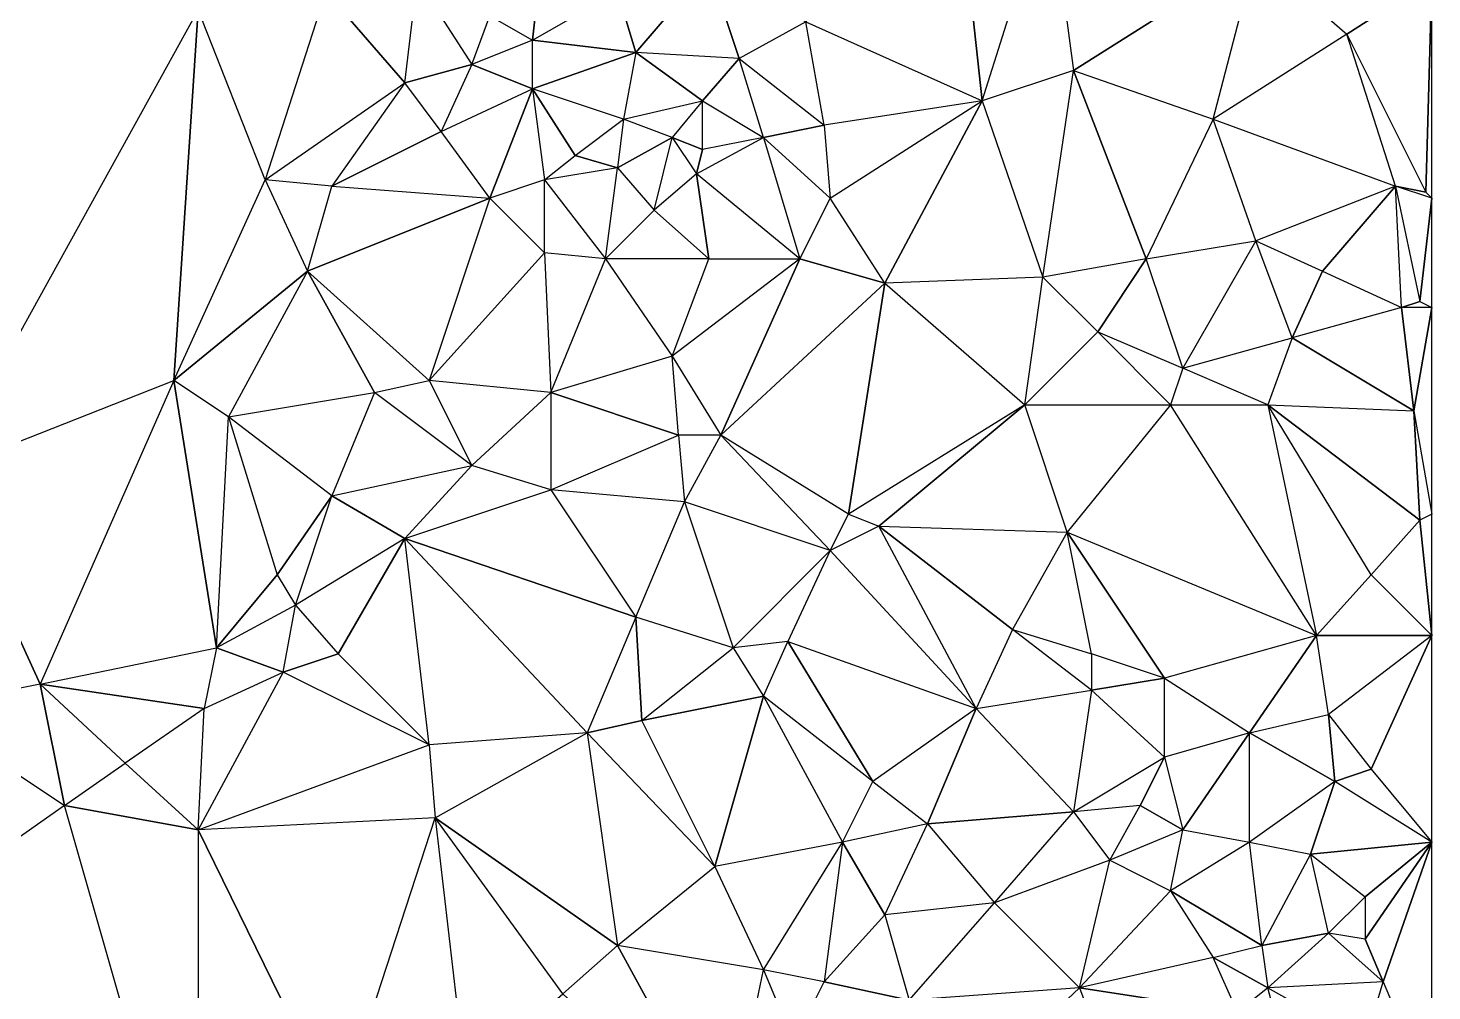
# Model space of a CAD drawing. Header units: millimetres. Extents: x 177476 to 180258, y 742892 to 746240.
# Drawn here: x 179564 to 180258, y 743367 to 743842 of the extents above; entities that cross this region are included whole.
import ezdxf

# ---------------------------------------------------------------- set-up
doc = ezdxf.new("R2010")
doc.units = ezdxf.units.MM
doc.layers.add('face', color=7, linetype='Continuous')

msp = doc.modelspace()

# ---------------------------------------------------------------- linework, layer by layer
at = {"layer": 'face'}
for points in [[(179348.5, 744055.5, 231.78), (179648.5, 743851.5, 234), (179522.5, 743623.5, 232.61), (179348.5, 744055.5, 231.78)], [(180023.5, 743917.5, 300.7), (179948.5, 743845.5, 301.21), (180035.5, 743806.5, 310.65), (180023.5, 743917.5, 300.7)], [(180068.5, 743911.5, 299.96), (180023.5, 743917.5, 300.7), (180035.5, 743806.5, 310.65), (180068.5, 743911.5, 299.96)], [(180068.5, 743911.5, 299.96), (180080.5, 743821.5, 306.99), (180035.5, 743806.5, 310.65), (180068.5, 743911.5, 299.96)], [(180170.5, 743878.5, 275.03), (180068.5, 743911.5, 299.96), (180080.5, 743821.5, 306.99), (180170.5, 743878.5, 275.03)], [(180170.5, 743878.5, 275.03), (180080.5, 743821.5, 306.99), (180149.5, 743797.5, 289.51), (180170.5, 743878.5, 275.03)], [(180170.5, 743878.5, 275.03), (180215.5, 743839.5, 272.42), (180149.5, 743797.5, 289.51), (180170.5, 743878.5, 275.03)], [(180257.5, 743866.5, 255.72), (180170.5, 743878.5, 275.03), (180215.5, 743839.5, 272.42), (180257.5, 743866.5, 255.72)], [(179711.5, 743860.5, 238.41), (179750.5, 743815.5, 243.52), (179756.5, 743866.5, 246.37), (179711.5, 743860.5, 238.41)], [(179750.5, 743815.5, 243.52), (179756.5, 743866.5, 246.37), (179783.5, 743824.5, 248.72), (179750.5, 743815.5, 243.52)], [(179756.5, 743866.5, 246.37), (179783.5, 743824.5, 248.72), (179792.5, 743848.5, 256.81), (179756.5, 743866.5, 246.37)], [(179855.5, 743860.5, 272.06), (179900.5, 743872.5, 291.18), (179864.5, 743830.5, 278.16), (179855.5, 743860.5, 272.06)], [(179900.5, 743872.5, 291.18), (179915.5, 743827.5, 295.29), (179864.5, 743830.5, 278.16), (179900.5, 743872.5, 291.18)], [(179900.5, 743872.5, 291.18), (179948.5, 743845.5, 301.21), (179915.5, 743827.5, 295.29), (179900.5, 743872.5, 291.18)], [(180257.5, 743866.5, 255.72), (180215.5, 743839.5, 272.42), (180254.5, 743761.5, 276.88), (180257.5, 743866.5, 255.72)], [(180257.5, 743866.5, 255.72), (180254.5, 743761.5, 276.88), (180257.5, 743758.5, 276.06), (180257.5, 743866.5, 255.72)], [(179648.5, 743851.5, 234), (179711.5, 743860.5, 238.41), (179681.5, 743767.5, 235.63), (179648.5, 743851.5, 234)], [(179711.5, 743860.5, 238.41), (179681.5, 743767.5, 235.63), (179750.5, 743815.5, 243.52), (179711.5, 743860.5, 238.41)], [(179816.5, 743863.5, 265.59), (179792.5, 743848.5, 256.81), (179813.5, 743836.5, 254.39), (179816.5, 743863.5, 265.59)], [(179816.5, 743863.5, 265.59), (179813.5, 743836.5, 254.39), (179855.5, 743860.5, 272.06), (179816.5, 743863.5, 265.59)], [(179813.5, 743836.5, 254.39), (179855.5, 743860.5, 272.06), (179864.5, 743830.5, 278.16), (179813.5, 743836.5, 254.39)], [(179648.5, 743851.5, 234), (179522.5, 743623.5, 232.61), (179636.5, 743668.5, 236.18), (179648.5, 743851.5, 234)], [(179648.5, 743851.5, 234), (179636.5, 743668.5, 236.18), (179681.5, 743767.5, 235.63), (179648.5, 743851.5, 234)], [(179783.5, 743824.5, 248.72), (179792.5, 743848.5, 256.81), (179813.5, 743836.5, 254.39), (179783.5, 743824.5, 248.72)], [(179948.5, 743845.5, 301.21), (179915.5, 743827.5, 295.29), (179957.5, 743794.5, 297.56), (179948.5, 743845.5, 301.21)], [(179948.5, 743845.5, 301.21), (180035.5, 743806.5, 310.65), (179957.5, 743794.5, 297.56), (179948.5, 743845.5, 301.21)], [(180215.5, 743839.5, 272.42), (180149.5, 743797.5, 289.51), (180239.5, 743764.5, 281.63), (180215.5, 743839.5, 272.42)], [(180215.5, 743839.5, 272.42), (180254.5, 743761.5, 276.88), (180239.5, 743764.5, 281.63), (180215.5, 743839.5, 272.42)], [(179783.5, 743824.5, 248.72), (179813.5, 743812.5, 252.43), (179813.5, 743836.5, 254.39), (179783.5, 743824.5, 248.72)], [(179813.5, 743812.5, 252.43), (179813.5, 743836.5, 254.39), (179864.5, 743830.5, 278.16), (179813.5, 743812.5, 252.43)], [(179813.5, 743812.5, 252.43), (179864.5, 743830.5, 278.16), (179858.5, 743797.5, 265.98), (179813.5, 743812.5, 252.43)], [(179864.5, 743830.5, 278.16), (179858.5, 743797.5, 265.98), (179897.5, 743806.5, 286.94), (179864.5, 743830.5, 278.16)], [(179915.5, 743827.5, 295.29), (179864.5, 743830.5, 278.16), (179897.5, 743806.5, 286.94), (179915.5, 743827.5, 295.29)], [(179915.5, 743827.5, 295.29), (179897.5, 743806.5, 286.94), (179927.5, 743788.5, 290.42), (179915.5, 743827.5, 295.29)], [(179915.5, 743827.5, 295.29), (179957.5, 743794.5, 297.56), (179927.5, 743788.5, 290.42), (179915.5, 743827.5, 295.29)], [(179750.5, 743815.5, 243.52), (179783.5, 743824.5, 248.72), (179768.5, 743791.5, 255.21), (179750.5, 743815.5, 243.52)], [(179783.5, 743824.5, 248.72), (179768.5, 743791.5, 255.21), (179813.5, 743812.5, 252.43), (179783.5, 743824.5, 248.72)], [(180080.5, 743821.5, 306.99), (180035.5, 743806.5, 310.65), (180065.5, 743719.5, 304.92), (180080.5, 743821.5, 306.99)], [(180080.5, 743821.5, 306.99), (180116.5, 743728.5, 297.93), (180065.5, 743719.5, 304.92), (180080.5, 743821.5, 306.99)], [(180080.5, 743821.5, 306.99), (180149.5, 743797.5, 289.51), (180116.5, 743728.5, 297.93), (180080.5, 743821.5, 306.99)], [(179681.5, 743767.5, 235.63), (179750.5, 743815.5, 243.52), (179714.5, 743764.5, 241.46), (179681.5, 743767.5, 235.63)], [(179750.5, 743815.5, 243.52), (179714.5, 743764.5, 241.46), (179768.5, 743791.5, 255.21), (179750.5, 743815.5, 243.52)], [(179792.5, 743758.5, 269.81), (179768.5, 743791.5, 255.21), (179813.5, 743812.5, 252.43), (179792.5, 743758.5, 269.81)], [(179792.5, 743758.5, 269.81), (179813.5, 743812.5, 252.43), (179819.5, 743767.5, 266.13), (179792.5, 743758.5, 269.81)], [(179813.5, 743812.5, 252.43), (179819.5, 743767.5, 266.13), (179834.5, 743779.5, 270.81), (179813.5, 743812.5, 252.43)], [(179813.5, 743812.5, 252.43), (179834.5, 743779.5, 270.81), (179858.5, 743797.5, 265.98), (179813.5, 743812.5, 252.43)], [(179858.5, 743797.5, 265.98), (179897.5, 743806.5, 286.94), (179882.5, 743788.5, 272.06), (179858.5, 743797.5, 265.98)], [(179897.5, 743806.5, 286.94), (179882.5, 743788.5, 272.06), (179897.5, 743782.5, 278.9), (179897.5, 743806.5, 286.94)], [(179897.5, 743806.5, 286.94), (179927.5, 743788.5, 290.42), (179897.5, 743782.5, 278.9), (179897.5, 743806.5, 286.94)], [(180035.5, 743806.5, 310.65), (179957.5, 743794.5, 297.56), (179960.5, 743758.5, 301.89), (180035.5, 743806.5, 310.65)], [(180035.5, 743806.5, 310.65), (179987.5, 743716.5, 305.08), (179960.5, 743758.5, 301.89), (180035.5, 743806.5, 310.65)], [(180035.5, 743806.5, 310.65), (180065.5, 743719.5, 304.92), (179987.5, 743716.5, 305.08), (180035.5, 743806.5, 310.65)], [(179834.5, 743779.5, 270.81), (179858.5, 743797.5, 265.98), (179855.5, 743773.5, 277.22), (179834.5, 743779.5, 270.81)], [(179858.5, 743797.5, 265.98), (179855.5, 743773.5, 277.22), (179882.5, 743788.5, 272.06), (179858.5, 743797.5, 265.98)], [(180149.5, 743797.5, 289.51), (180116.5, 743728.5, 297.93), (180170.5, 743737.5, 296.98), (180149.5, 743797.5, 289.51)], [(180149.5, 743797.5, 289.51), (180239.5, 743764.5, 281.63), (180170.5, 743737.5, 296.98), (180149.5, 743797.5, 289.51)], [(179714.5, 743764.5, 241.46), (179792.5, 743758.5, 269.81), (179768.5, 743791.5, 255.21), (179714.5, 743764.5, 241.46)], [(179957.5, 743794.5, 297.56), (179960.5, 743758.5, 301.89), (179927.5, 743788.5, 290.42), (179957.5, 743794.5, 297.56)], [(179855.5, 743773.5, 277.22), (179873.5, 743752.5, 284), (179882.5, 743788.5, 272.06), (179855.5, 743773.5, 277.22)], [(179873.5, 743752.5, 284), (179882.5, 743788.5, 272.06), (179894.5, 743770.5, 278.69), (179873.5, 743752.5, 284)], [(179882.5, 743788.5, 272.06), (179894.5, 743770.5, 278.69), (179897.5, 743782.5, 278.9), (179882.5, 743788.5, 272.06)], [(179927.5, 743788.5, 290.42), (179945.5, 743728.5, 301.49), (179894.5, 743770.5, 278.69), (179927.5, 743788.5, 290.42)], [(179927.5, 743788.5, 290.42), (179897.5, 743782.5, 278.9), (179894.5, 743770.5, 278.69), (179927.5, 743788.5, 290.42)], [(179960.5, 743758.5, 301.89), (179927.5, 743788.5, 290.42), (179945.5, 743728.5, 301.49), (179960.5, 743758.5, 301.89)], [(179819.5, 743767.5, 266.13), (179834.5, 743779.5, 270.81), (179855.5, 743773.5, 277.22), (179819.5, 743767.5, 266.13)], [(179819.5, 743767.5, 266.13), (179849.5, 743728.5, 281.11), (179855.5, 743773.5, 277.22), (179819.5, 743767.5, 266.13)], [(179849.5, 743728.5, 281.11), (179855.5, 743773.5, 277.22), (179873.5, 743752.5, 284), (179849.5, 743728.5, 281.11)], [(179873.5, 743752.5, 284), (179900.5, 743728.5, 292.67), (179894.5, 743770.5, 278.69), (179873.5, 743752.5, 284)], [(179900.5, 743728.5, 292.67), (179945.5, 743728.5, 301.49), (179894.5, 743770.5, 278.69), (179900.5, 743728.5, 292.67)], [(179636.5, 743668.5, 236.18), (179681.5, 743767.5, 235.63), (179702.5, 743722.5, 244.12), (179636.5, 743668.5, 236.18)], [(179681.5, 743767.5, 235.63), (179702.5, 743722.5, 244.12), (179714.5, 743764.5, 241.46), (179681.5, 743767.5, 235.63)], [(179702.5, 743722.5, 244.12), (179714.5, 743764.5, 241.46), (179792.5, 743758.5, 269.81), (179702.5, 743722.5, 244.12)], [(179792.5, 743758.5, 269.81), (179819.5, 743731.5, 279.44), (179819.5, 743767.5, 266.13), (179792.5, 743758.5, 269.81)], [(179819.5, 743731.5, 279.44), (179819.5, 743767.5, 266.13), (179849.5, 743728.5, 281.11), (179819.5, 743731.5, 279.44)], [(180239.5, 743764.5, 281.63), (180170.5, 743737.5, 296.98), (180203.5, 743722.5, 291.89), (180239.5, 743764.5, 281.63)], [(180239.5, 743764.5, 281.63), (180203.5, 743722.5, 291.89), (180242.5, 743704.5, 277.02), (180239.5, 743764.5, 281.63)], [(180254.5, 743761.5, 276.88), (180257.5, 743758.5, 276.06), (180239.5, 743764.5, 281.63), (180254.5, 743761.5, 276.88)], [(180257.5, 743758.5, 276.06), (180239.5, 743764.5, 281.63), (180251.5, 743707.5, 273.63), (180257.5, 743758.5, 276.06)], [(180239.5, 743764.5, 281.63), (180251.5, 743707.5, 273.63), (180242.5, 743704.5, 277.02), (180239.5, 743764.5, 281.63)], [(179702.5, 743722.5, 244.12), (179792.5, 743758.5, 269.81), (179762.5, 743668.5, 275.43), (179702.5, 743722.5, 244.12)], [(179792.5, 743758.5, 269.81), (179762.5, 743668.5, 275.43), (179819.5, 743731.5, 279.44), (179792.5, 743758.5, 269.81)], [(179987.5, 743716.5, 305.08), (179960.5, 743758.5, 301.89), (179945.5, 743728.5, 301.49), (179987.5, 743716.5, 305.08)], [(180257.5, 743758.5, 276.06), (180251.5, 743707.5, 273.63), (180257.5, 743704.5, 270.91), (180257.5, 743758.5, 276.06)], [(179849.5, 743728.5, 281.11), (179873.5, 743752.5, 284), (179900.5, 743728.5, 292.67), (179849.5, 743728.5, 281.11)], [(180116.5, 743728.5, 297.93), (180170.5, 743737.5, 296.98), (180134.5, 743674.5, 306.27), (180116.5, 743728.5, 297.93)], [(180170.5, 743737.5, 296.98), (180134.5, 743674.5, 306.27), (180188.5, 743689.5, 296.11), (180170.5, 743737.5, 296.98)], [(180170.5, 743737.5, 296.98), (180203.5, 743722.5, 291.89), (180188.5, 743689.5, 296.11), (180170.5, 743737.5, 296.98)], [(179762.5, 743668.5, 275.43), (179819.5, 743731.5, 279.44), (179822.5, 743662.5, 284.58), (179762.5, 743668.5, 275.43)], [(179819.5, 743731.5, 279.44), (179822.5, 743662.5, 284.58), (179849.5, 743728.5, 281.11), (179819.5, 743731.5, 279.44)], [(179822.5, 743662.5, 284.58), (179849.5, 743728.5, 281.11), (179882.5, 743680.5, 291.34), (179822.5, 743662.5, 284.58)], [(179849.5, 743728.5, 281.11), (179882.5, 743680.5, 291.34), (179900.5, 743728.5, 292.67), (179849.5, 743728.5, 281.11)], [(179882.5, 743680.5, 291.34), (179900.5, 743728.5, 292.67), (179945.5, 743728.5, 301.49), (179882.5, 743680.5, 291.34)], [(179882.5, 743680.5, 291.34), (179906.5, 743641.5, 293.31), (179945.5, 743728.5, 301.49), (179882.5, 743680.5, 291.34)], [(179987.5, 743716.5, 305.08), (179945.5, 743728.5, 301.49), (179906.5, 743641.5, 293.31), (179987.5, 743716.5, 305.08)], [(180116.5, 743728.5, 297.93), (180065.5, 743719.5, 304.92), (180092.5, 743692.5, 302.53), (180116.5, 743728.5, 297.93)], [(180116.5, 743728.5, 297.93), (180092.5, 743692.5, 302.53), (180134.5, 743674.5, 306.27), (180116.5, 743728.5, 297.93)], [(179636.5, 743668.5, 236.18), (179702.5, 743722.5, 244.12), (179663.5, 743650.5, 245.41), (179636.5, 743668.5, 236.18)], [(179702.5, 743722.5, 244.12), (179663.5, 743650.5, 245.41), (179735.5, 743662.5, 270.65), (179702.5, 743722.5, 244.12)], [(179702.5, 743722.5, 244.12), (179735.5, 743662.5, 270.65), (179762.5, 743668.5, 275.43), (179702.5, 743722.5, 244.12)], [(180203.5, 743722.5, 291.89), (180242.5, 743704.5, 277.02), (180188.5, 743689.5, 296.11), (180203.5, 743722.5, 291.89)], [(179987.5, 743716.5, 305.08), (179969.5, 743602.5, 281.05), (179906.5, 743641.5, 293.31), (179987.5, 743716.5, 305.08)], [(179987.5, 743716.5, 305.08), (180056.5, 743656.5, 297.9), (179969.5, 743602.5, 281.05), (179987.5, 743716.5, 305.08)], [(180065.5, 743719.5, 304.92), (179987.5, 743716.5, 305.08), (180056.5, 743656.5, 297.9), (180065.5, 743719.5, 304.92)], [(180065.5, 743719.5, 304.92), (180092.5, 743692.5, 302.53), (180056.5, 743656.5, 297.9), (180065.5, 743719.5, 304.92)], [(180251.5, 743707.5, 273.63), (180257.5, 743704.5, 270.91), (180242.5, 743704.5, 277.02), (180251.5, 743707.5, 273.63)], [(180242.5, 743704.5, 277.02), (180188.5, 743689.5, 296.11), (180248.5, 743653.5, 279.05), (180242.5, 743704.5, 277.02)], [(180257.5, 743704.5, 270.91), (180242.5, 743704.5, 277.02), (180248.5, 743653.5, 279.05), (180257.5, 743704.5, 270.91)], [(180257.5, 743704.5, 270.91), (180248.5, 743653.5, 279.05), (180257.5, 743602.5, 283.04), (180257.5, 743704.5, 270.91)], [(180092.5, 743692.5, 302.53), (180056.5, 743656.5, 297.9), (180128.5, 743656.5, 308.44), (180092.5, 743692.5, 302.53)], [(180092.5, 743692.5, 302.53), (180134.5, 743674.5, 306.27), (180128.5, 743656.5, 308.44), (180092.5, 743692.5, 302.53)], [(180134.5, 743674.5, 306.27), (180188.5, 743689.5, 296.11), (180176.5, 743656.5, 301.63), (180134.5, 743674.5, 306.27)], [(180188.5, 743689.5, 296.11), (180176.5, 743656.5, 301.63), (180248.5, 743653.5, 279.05), (180188.5, 743689.5, 296.11)], [(179822.5, 743662.5, 284.58), (179885.5, 743641.5, 291.38), (179882.5, 743680.5, 291.34), (179822.5, 743662.5, 284.58)], [(179885.5, 743641.5, 291.38), (179882.5, 743680.5, 291.34), (179906.5, 743641.5, 293.31), (179885.5, 743641.5, 291.38)], [(180134.5, 743674.5, 306.27), (180128.5, 743656.5, 308.44), (180176.5, 743656.5, 301.63), (180134.5, 743674.5, 306.27)], [(179522.5, 743623.5, 232.61), (179636.5, 743668.5, 236.18), (179570.5, 743518.5, 239.15), (179522.5, 743623.5, 232.61)], [(179636.5, 743668.5, 236.18), (179570.5, 743518.5, 239.15), (179657.5, 743536.5, 262.88), (179636.5, 743668.5, 236.18)], [(179636.5, 743668.5, 236.18), (179657.5, 743536.5, 262.88), (179663.5, 743650.5, 245.41), (179636.5, 743668.5, 236.18)], [(179735.5, 743662.5, 270.65), (179762.5, 743668.5, 275.43), (179783.5, 743626.5, 282.79), (179735.5, 743662.5, 270.65)], [(179762.5, 743668.5, 275.43), (179783.5, 743626.5, 282.79), (179822.5, 743662.5, 284.58), (179762.5, 743668.5, 275.43)], [(179663.5, 743650.5, 245.41), (179735.5, 743662.5, 270.65), (179714.5, 743611.5, 273.18), (179663.5, 743650.5, 245.41)], [(179735.5, 743662.5, 270.65), (179714.5, 743611.5, 273.18), (179783.5, 743626.5, 282.79), (179735.5, 743662.5, 270.65)], [(179783.5, 743626.5, 282.79), (179822.5, 743662.5, 284.58), (179822.5, 743614.5, 280.09), (179783.5, 743626.5, 282.79)], [(179822.5, 743662.5, 284.58), (179822.5, 743614.5, 280.09), (179885.5, 743641.5, 291.38), (179822.5, 743662.5, 284.58)], [(180056.5, 743656.5, 297.9), (179969.5, 743602.5, 281.05), (179984.5, 743596.5, 286.32), (180056.5, 743656.5, 297.9)], [(180056.5, 743656.5, 297.9), (179984.5, 743596.5, 286.32), (180077.5, 743593.5, 304.21), (180056.5, 743656.5, 297.9)], [(180056.5, 743656.5, 297.9), (180128.5, 743656.5, 308.44), (180077.5, 743593.5, 304.21), (180056.5, 743656.5, 297.9)], [(180128.5, 743656.5, 308.44), (180077.5, 743593.5, 304.21), (180200.5, 743542.5, 302.91), (180128.5, 743656.5, 308.44)], [(180128.5, 743656.5, 308.44), (180176.5, 743656.5, 301.63), (180200.5, 743542.5, 302.91), (180128.5, 743656.5, 308.44)], [(180176.5, 743656.5, 301.63), (180248.5, 743653.5, 279.05), (180251.5, 743599.5, 285.07), (180176.5, 743656.5, 301.63)], [(180176.5, 743656.5, 301.63), (180200.5, 743542.5, 302.91), (180227.5, 743572.5, 297), (180176.5, 743656.5, 301.63)], [(180176.5, 743656.5, 301.63), (180251.5, 743599.5, 285.07), (180227.5, 743572.5, 297), (180176.5, 743656.5, 301.63)], [(180248.5, 743653.5, 279.05), (180257.5, 743602.5, 283.04), (180251.5, 743599.5, 285.07), (180248.5, 743653.5, 279.05)], [(179657.5, 743536.5, 262.88), (179663.5, 743650.5, 245.41), (179687.5, 743572.5, 270.41), (179657.5, 743536.5, 262.88)], [(179663.5, 743650.5, 245.41), (179687.5, 743572.5, 270.41), (179714.5, 743611.5, 273.18), (179663.5, 743650.5, 245.41)], [(179822.5, 743614.5, 280.09), (179885.5, 743641.5, 291.38), (179888.5, 743608.5, 285.67), (179822.5, 743614.5, 280.09)], [(179885.5, 743641.5, 291.38), (179888.5, 743608.5, 285.67), (179906.5, 743641.5, 293.31), (179885.5, 743641.5, 291.38)], [(179888.5, 743608.5, 285.67), (179906.5, 743641.5, 293.31), (179960.5, 743584.5, 277.65), (179888.5, 743608.5, 285.67)], [(179906.5, 743641.5, 293.31), (179960.5, 743584.5, 277.65), (179969.5, 743602.5, 281.05), (179906.5, 743641.5, 293.31)], [(179714.5, 743611.5, 273.18), (179783.5, 743626.5, 282.79), (179750.5, 743590.5, 280.67), (179714.5, 743611.5, 273.18)], [(179783.5, 743626.5, 282.79), (179750.5, 743590.5, 280.67), (179822.5, 743614.5, 280.09), (179783.5, 743626.5, 282.79)], [(179522.5, 743623.5, 232.61), (179570.5, 743518.5, 239.15), (179510.5, 743506.5, 234.64), (179522.5, 743623.5, 232.61)], [(179687.5, 743572.5, 270.41), (179696.5, 743557.5, 272.66), (179714.5, 743611.5, 273.18), (179687.5, 743572.5, 270.41)], [(179696.5, 743557.5, 272.66), (179714.5, 743611.5, 273.18), (179750.5, 743590.5, 280.67), (179696.5, 743557.5, 272.66)], [(179750.5, 743590.5, 280.67), (179822.5, 743614.5, 280.09), (179864.5, 743551.5, 267.66), (179750.5, 743590.5, 280.67)], [(179822.5, 743614.5, 280.09), (179864.5, 743551.5, 267.66), (179888.5, 743608.5, 285.67), (179822.5, 743614.5, 280.09)], [(179864.5, 743551.5, 267.66), (179888.5, 743608.5, 285.67), (179912.5, 743536.5, 264.32), (179864.5, 743551.5, 267.66)], [(179888.5, 743608.5, 285.67), (179912.5, 743536.5, 264.32), (179960.5, 743584.5, 277.65), (179888.5, 743608.5, 285.67)], [(179969.5, 743602.5, 281.05), (179984.5, 743596.5, 286.32), (179960.5, 743584.5, 277.65), (179969.5, 743602.5, 281.05)], [(179984.5, 743596.5, 286.32), (179960.5, 743584.5, 277.65), (180032.5, 743506.5, 303.22), (179984.5, 743596.5, 286.32)], [(179984.5, 743596.5, 286.32), (180077.5, 743593.5, 304.21), (180050.5, 743545.5, 304.91), (179984.5, 743596.5, 286.32)], [(179984.5, 743596.5, 286.32), (180050.5, 743545.5, 304.91), (180032.5, 743506.5, 303.22), (179984.5, 743596.5, 286.32)], [(180251.5, 743599.5, 285.07), (180227.5, 743572.5, 297), (180257.5, 743542.5, 302.78), (180251.5, 743599.5, 285.07)], [(180257.5, 743602.5, 283.04), (180251.5, 743599.5, 285.07), (180257.5, 743542.5, 302.78), (180257.5, 743602.5, 283.04)], [(179696.5, 743557.5, 272.66), (179717.5, 743533.5, 270.03), (179750.5, 743590.5, 280.67), (179696.5, 743557.5, 272.66)], [(179717.5, 743533.5, 270.03), (179762.5, 743488.5, 254.85), (179750.5, 743590.5, 280.67), (179717.5, 743533.5, 270.03)], [(179762.5, 743488.5, 254.85), (179750.5, 743590.5, 280.67), (179840.5, 743494.5, 256.35), (179762.5, 743488.5, 254.85)], [(179750.5, 743590.5, 280.67), (179864.5, 743551.5, 267.66), (179840.5, 743494.5, 256.35), (179750.5, 743590.5, 280.67)], [(180077.5, 743593.5, 304.21), (180050.5, 743545.5, 304.91), (180089.5, 743533.5, 300.71), (180077.5, 743593.5, 304.21)], [(180077.5, 743593.5, 304.21), (180200.5, 743542.5, 302.91), (180125.5, 743521.5, 303.87), (180077.5, 743593.5, 304.21)], [(180077.5, 743593.5, 304.21), (180125.5, 743521.5, 303.87), (180089.5, 743533.5, 300.71), (180077.5, 743593.5, 304.21)], [(179912.5, 743536.5, 264.32), (179960.5, 743584.5, 277.65), (179939.5, 743539.5, 271.84), (179912.5, 743536.5, 264.32)], [(179960.5, 743584.5, 277.65), (179939.5, 743539.5, 271.84), (180032.5, 743506.5, 303.22), (179960.5, 743584.5, 277.65)], [(179657.5, 743536.5, 262.88), (179687.5, 743572.5, 270.41), (179696.5, 743557.5, 272.66), (179657.5, 743536.5, 262.88)], [(180200.5, 743542.5, 302.91), (180227.5, 743572.5, 297), (180257.5, 743542.5, 302.78), (180200.5, 743542.5, 302.91)], [(179657.5, 743536.5, 262.88), (179690.5, 743524.5, 267.71), (179696.5, 743557.5, 272.66), (179657.5, 743536.5, 262.88)], [(179690.5, 743524.5, 267.71), (179696.5, 743557.5, 272.66), (179717.5, 743533.5, 270.03), (179690.5, 743524.5, 267.71)], [(179864.5, 743551.5, 267.66), (179840.5, 743494.5, 256.35), (179867.5, 743500.5, 257.6), (179864.5, 743551.5, 267.66)], [(179864.5, 743551.5, 267.66), (179867.5, 743500.5, 257.6), (179912.5, 743536.5, 264.32), (179864.5, 743551.5, 267.66)], [(180050.5, 743545.5, 304.91), (180032.5, 743506.5, 303.22), (180089.5, 743515.5, 299.98), (180050.5, 743545.5, 304.91)], [(180050.5, 743545.5, 304.91), (180089.5, 743533.5, 300.71), (180089.5, 743515.5, 299.98), (180050.5, 743545.5, 304.91)], [(180200.5, 743542.5, 302.91), (180125.5, 743521.5, 303.87), (180167.5, 743494.5, 304.49), (180200.5, 743542.5, 302.91)], [(180200.5, 743542.5, 302.91), (180167.5, 743494.5, 304.49), (180206.5, 743503.5, 304.81), (180200.5, 743542.5, 302.91)], [(180200.5, 743542.5, 302.91), (180257.5, 743542.5, 302.78), (180206.5, 743503.5, 304.81), (180200.5, 743542.5, 302.91)], [(180257.5, 743542.5, 302.78), (180206.5, 743503.5, 304.81), (180227.5, 743476.5, 302.36), (180257.5, 743542.5, 302.78)], [(180257.5, 743542.5, 302.78), (180227.5, 743476.5, 302.36), (180257.5, 743440.5, 307.54), (180257.5, 743542.5, 302.78)], [(179570.5, 743518.5, 239.15), (179657.5, 743536.5, 262.88), (179651.5, 743506.5, 258.98), (179570.5, 743518.5, 239.15)], [(179657.5, 743536.5, 262.88), (179651.5, 743506.5, 258.98), (179690.5, 743524.5, 267.71), (179657.5, 743536.5, 262.88)], [(179867.5, 743500.5, 257.6), (179912.5, 743536.5, 264.32), (179927.5, 743512.5, 273.48), (179867.5, 743500.5, 257.6)], [(179912.5, 743536.5, 264.32), (179927.5, 743512.5, 273.48), (179939.5, 743539.5, 271.84), (179912.5, 743536.5, 264.32)], [(179927.5, 743512.5, 273.48), (179939.5, 743539.5, 271.84), (179981.5, 743470.5, 288.92), (179927.5, 743512.5, 273.48)], [(179939.5, 743539.5, 271.84), (180032.5, 743506.5, 303.22), (179981.5, 743470.5, 288.92), (179939.5, 743539.5, 271.84)], [(179690.5, 743524.5, 267.71), (179717.5, 743533.5, 270.03), (179762.5, 743488.5, 254.85), (179690.5, 743524.5, 267.71)], [(180125.5, 743521.5, 303.87), (180089.5, 743533.5, 300.71), (180089.5, 743515.5, 299.98), (180125.5, 743521.5, 303.87)], [(179651.5, 743506.5, 258.98), (179690.5, 743524.5, 267.71), (179648.5, 743446.5, 242.71), (179651.5, 743506.5, 258.98)], [(179690.5, 743524.5, 267.71), (179648.5, 743446.5, 242.71), (179762.5, 743488.5, 254.85), (179690.5, 743524.5, 267.71)], [(180125.5, 743521.5, 303.87), (180089.5, 743515.5, 299.98), (180125.5, 743482.5, 298.34), (180125.5, 743521.5, 303.87)], [(180125.5, 743521.5, 303.87), (180167.5, 743494.5, 304.49), (180125.5, 743482.5, 298.34), (180125.5, 743521.5, 303.87)], [(179570.5, 743518.5, 239.15), (179510.5, 743506.5, 234.64), (179582.5, 743458.5, 240.14), (179570.5, 743518.5, 239.15)], [(179570.5, 743518.5, 239.15), (179582.5, 743458.5, 240.14), (179612.5, 743479.5, 246.78), (179570.5, 743518.5, 239.15)], [(179570.5, 743518.5, 239.15), (179651.5, 743506.5, 258.98), (179612.5, 743479.5, 246.78), (179570.5, 743518.5, 239.15)], [(180032.5, 743506.5, 303.22), (180089.5, 743515.5, 299.98), (180080.5, 743455.5, 300.27), (180032.5, 743506.5, 303.22)], [(180089.5, 743515.5, 299.98), (180080.5, 743455.5, 300.27), (180125.5, 743482.5, 298.34), (180089.5, 743515.5, 299.98)], [(179510.5, 743506.5, 234.64), (179582.5, 743458.5, 240.14), (179471.5, 743380.5, 233.52), (179510.5, 743506.5, 234.64)], [(179651.5, 743506.5, 258.98), (179612.5, 743479.5, 246.78), (179648.5, 743446.5, 242.71), (179651.5, 743506.5, 258.98)], [(179903.5, 743428.5, 270.63), (179867.5, 743500.5, 257.6), (179927.5, 743512.5, 273.48), (179903.5, 743428.5, 270.63)], [(179903.5, 743428.5, 270.63), (179927.5, 743512.5, 273.48), (179966.5, 743440.5, 284.7), (179903.5, 743428.5, 270.63)], [(179927.5, 743512.5, 273.48), (179966.5, 743440.5, 284.7), (179981.5, 743470.5, 288.92), (179927.5, 743512.5, 273.48)], [(180032.5, 743506.5, 303.22), (179981.5, 743470.5, 288.92), (180008.5, 743449.5, 289.07), (180032.5, 743506.5, 303.22)], [(180032.5, 743506.5, 303.22), (180008.5, 743449.5, 289.07), (180080.5, 743455.5, 300.27), (180032.5, 743506.5, 303.22)], [(179840.5, 743494.5, 256.35), (179903.5, 743428.5, 270.63), (179867.5, 743500.5, 257.6), (179840.5, 743494.5, 256.35)], [(180167.5, 743494.5, 304.49), (180206.5, 743503.5, 304.81), (180209.5, 743470.5, 299.25), (180167.5, 743494.5, 304.49)], [(180206.5, 743503.5, 304.81), (180227.5, 743476.5, 302.36), (180209.5, 743470.5, 299.25), (180206.5, 743503.5, 304.81)], [(179762.5, 743488.5, 254.85), (179765.5, 743452.5, 249.97), (179840.5, 743494.5, 256.35), (179762.5, 743488.5, 254.85)], [(179765.5, 743452.5, 249.97), (179840.5, 743494.5, 256.35), (179855.5, 743389.5, 258.73), (179765.5, 743452.5, 249.97)], [(179840.5, 743494.5, 256.35), (179855.5, 743389.5, 258.73), (179903.5, 743428.5, 270.63), (179840.5, 743494.5, 256.35)], [(180167.5, 743494.5, 304.49), (180125.5, 743482.5, 298.34), (180134.5, 743446.5, 292.24), (180167.5, 743494.5, 304.49)], [(180167.5, 743494.5, 304.49), (180134.5, 743446.5, 292.24), (180167.5, 743440.5, 300.75), (180167.5, 743494.5, 304.49)], [(180167.5, 743494.5, 304.49), (180209.5, 743470.5, 299.25), (180167.5, 743440.5, 300.75), (180167.5, 743494.5, 304.49)], [(179648.5, 743446.5, 242.71), (179762.5, 743488.5, 254.85), (179765.5, 743452.5, 249.97), (179648.5, 743446.5, 242.71)], [(179582.5, 743458.5, 240.14), (179612.5, 743479.5, 246.78), (179648.5, 743446.5, 242.71), (179582.5, 743458.5, 240.14)], [(180080.5, 743455.5, 300.27), (180125.5, 743482.5, 298.34), (180113.5, 743458.5, 299.66), (180080.5, 743455.5, 300.27)], [(180125.5, 743482.5, 298.34), (180134.5, 743446.5, 292.24), (180113.5, 743458.5, 299.66), (180125.5, 743482.5, 298.34)], [(180227.5, 743476.5, 302.36), (180257.5, 743440.5, 307.54), (180209.5, 743470.5, 299.25), (180227.5, 743476.5, 302.36)], [(179966.5, 743440.5, 284.7), (179981.5, 743470.5, 288.92), (180008.5, 743449.5, 289.07), (179966.5, 743440.5, 284.7)], [(180209.5, 743470.5, 299.25), (180167.5, 743440.5, 300.75), (180197.5, 743434.5, 301.67), (180209.5, 743470.5, 299.25)], [(180257.5, 743440.5, 307.54), (180209.5, 743470.5, 299.25), (180197.5, 743434.5, 301.67), (180257.5, 743440.5, 307.54)], [(179582.5, 743458.5, 240.14), (179471.5, 743380.5, 233.52), (179648.5, 743227.5, 243.37), (179582.5, 743458.5, 240.14)], [(179582.5, 743458.5, 240.14), (179648.5, 743446.5, 242.71), (179648.5, 743227.5, 243.37), (179582.5, 743458.5, 240.14)], [(180080.5, 743455.5, 300.27), (180098.5, 743431.5, 296.73), (180113.5, 743458.5, 299.66), (180080.5, 743455.5, 300.27)], [(180098.5, 743431.5, 296.73), (180113.5, 743458.5, 299.66), (180134.5, 743446.5, 292.24), (180098.5, 743431.5, 296.73)], [(179648.5, 743446.5, 242.71), (179717.5, 743305.5, 249.04), (179765.5, 743452.5, 249.97), (179648.5, 743446.5, 242.71)], [(179717.5, 743305.5, 249.04), (179765.5, 743452.5, 249.97), (179780.5, 743323.5, 254.2), (179717.5, 743305.5, 249.04)], [(179765.5, 743452.5, 249.97), (179780.5, 743323.5, 254.2), (179828.5, 743365.5, 260.27), (179765.5, 743452.5, 249.97)], [(179765.5, 743452.5, 249.97), (179855.5, 743389.5, 258.73), (179828.5, 743365.5, 260.27), (179765.5, 743452.5, 249.97)], [(180008.5, 743449.5, 289.07), (180041.5, 743410.5, 290.1), (180080.5, 743455.5, 300.27), (180008.5, 743449.5, 289.07)], [(180041.5, 743410.5, 290.1), (180080.5, 743455.5, 300.27), (180098.5, 743431.5, 296.73), (180041.5, 743410.5, 290.1)], [(179648.5, 743446.5, 242.71), (179648.5, 743227.5, 243.37), (179717.5, 743305.5, 249.04), (179648.5, 743446.5, 242.71)], [(179966.5, 743440.5, 284.7), (179987.5, 743404.5, 283.22), (180008.5, 743449.5, 289.07), (179966.5, 743440.5, 284.7)], [(179987.5, 743404.5, 283.22), (180008.5, 743449.5, 289.07), (180041.5, 743410.5, 290.1), (179987.5, 743404.5, 283.22)], [(180098.5, 743431.5, 296.73), (180128.5, 743416.5, 287.12), (180134.5, 743446.5, 292.24), (180098.5, 743431.5, 296.73)], [(180134.5, 743446.5, 292.24), (180167.5, 743440.5, 300.75), (180128.5, 743416.5, 287.12), (180134.5, 743446.5, 292.24)], [(179903.5, 743428.5, 270.63), (179927.5, 743377.5, 264.15), (179966.5, 743440.5, 284.7), (179903.5, 743428.5, 270.63)], [(179927.5, 743377.5, 264.15), (179966.5, 743440.5, 284.7), (179957.5, 743371.5, 267.22), (179927.5, 743377.5, 264.15)], [(179966.5, 743440.5, 284.7), (179957.5, 743371.5, 267.22), (179987.5, 743404.5, 283.22), (179966.5, 743440.5, 284.7)], [(180167.5, 743440.5, 300.75), (180128.5, 743416.5, 287.12), (180173.5, 743389.5, 290.76), (180167.5, 743440.5, 300.75)], [(180167.5, 743440.5, 300.75), (180197.5, 743434.5, 301.67), (180173.5, 743389.5, 290.76), (180167.5, 743440.5, 300.75)], [(180257.5, 743440.5, 307.54), (180197.5, 743434.5, 301.67), (180224.5, 743413.5, 303.85), (180257.5, 743440.5, 307.54)], [(180257.5, 743440.5, 307.54), (180224.5, 743413.5, 303.85), (180224.5, 743392.5, 300.8), (180257.5, 743440.5, 307.54)], [(180257.5, 743440.5, 307.54), (180224.5, 743392.5, 300.8), (180233.5, 743371.5, 304.73), (180257.5, 743440.5, 307.54)], [(180257.5, 743440.5, 307.54), (180233.5, 743371.5, 304.73), (180257.5, 743314.5, 303.42), (180257.5, 743440.5, 307.54)], [(180041.5, 743410.5, 290.1), (180083.5, 743368.5, 277.05), (180098.5, 743431.5, 296.73), (180041.5, 743410.5, 290.1)], [(180083.5, 743368.5, 277.05), (180098.5, 743431.5, 296.73), (180128.5, 743416.5, 287.12), (180083.5, 743368.5, 277.05)], [(180197.5, 743434.5, 301.67), (180173.5, 743389.5, 290.76), (180206.5, 743395.5, 296.44), (180197.5, 743434.5, 301.67)], [(180197.5, 743434.5, 301.67), (180224.5, 743413.5, 303.85), (180206.5, 743395.5, 296.44), (180197.5, 743434.5, 301.67)], [(179855.5, 743389.5, 258.73), (179903.5, 743428.5, 270.63), (179927.5, 743377.5, 264.15), (179855.5, 743389.5, 258.73)], [(180083.5, 743368.5, 277.05), (180128.5, 743416.5, 287.12), (180149.5, 743383.5, 285.95), (180083.5, 743368.5, 277.05)], [(180128.5, 743416.5, 287.12), (180149.5, 743383.5, 285.95), (180173.5, 743389.5, 290.76), (180128.5, 743416.5, 287.12)], [(179987.5, 743404.5, 283.22), (179999.5, 743362.5, 270.11), (180041.5, 743410.5, 290.1), (179987.5, 743404.5, 283.22)], [(179999.5, 743362.5, 270.11), (180041.5, 743410.5, 290.1), (180083.5, 743368.5, 277.05), (179999.5, 743362.5, 270.11)], [(180224.5, 743413.5, 303.85), (180224.5, 743392.5, 300.8), (180206.5, 743395.5, 296.44), (180224.5, 743413.5, 303.85)], [(179957.5, 743371.5, 267.22), (179987.5, 743404.5, 283.22), (179999.5, 743362.5, 270.11), (179957.5, 743371.5, 267.22)], [(180173.5, 743389.5, 290.76), (180176.5, 743368.5, 295.38), (180206.5, 743395.5, 296.44), (180173.5, 743389.5, 290.76)], [(180176.5, 743368.5, 295.38), (180206.5, 743395.5, 296.44), (180233.5, 743371.5, 304.73), (180176.5, 743368.5, 295.38)], [(180206.5, 743395.5, 296.44), (180233.5, 743371.5, 304.73), (180224.5, 743392.5, 300.8), (180206.5, 743395.5, 296.44)], [(179855.5, 743389.5, 258.73), (179828.5, 743365.5, 260.27), (179909.5, 743290.5, 280.64), (179855.5, 743389.5, 258.73)], [(179855.5, 743389.5, 258.73), (179909.5, 743290.5, 280.64), (179927.5, 743377.5, 264.15), (179855.5, 743389.5, 258.73)], [(180149.5, 743383.5, 285.95), (180173.5, 743389.5, 290.76), (180176.5, 743368.5, 295.38), (180149.5, 743383.5, 285.95)], [(180083.5, 743368.5, 277.05), (180161.5, 743356.5, 290.15), (180149.5, 743383.5, 285.95), (180083.5, 743368.5, 277.05)], [(180161.5, 743356.5, 290.15), (180149.5, 743383.5, 285.95), (180176.5, 743368.5, 295.38), (180161.5, 743356.5, 290.15)], [(179471.5, 743380.5, 233.52), (179648.5, 743227.5, 243.37), (179528.5, 743188.5, 236.72), (179471.5, 743380.5, 233.52)], [(179909.5, 743290.5, 280.64), (179927.5, 743377.5, 264.15), (179942.5, 743341.5, 276.85), (179909.5, 743290.5, 280.64)], [(179927.5, 743377.5, 264.15), (179942.5, 743341.5, 276.85), (179957.5, 743371.5, 267.22), (179927.5, 743377.5, 264.15)], [(179942.5, 743341.5, 276.85), (179957.5, 743371.5, 267.22), (179999.5, 743362.5, 270.11), (179942.5, 743341.5, 276.85)], [(179999.5, 743362.5, 270.11), (180026.5, 743314.5, 292.5), (180083.5, 743368.5, 277.05), (179999.5, 743362.5, 270.11)], [(180026.5, 743314.5, 292.5), (180083.5, 743368.5, 277.05), (180128.5, 743248.5, 318.55), (180026.5, 743314.5, 292.5)], [(180083.5, 743368.5, 277.05), (180128.5, 743248.5, 318.55), (180161.5, 743356.5, 290.15), (180083.5, 743368.5, 277.05)], [(180161.5, 743356.5, 290.15), (180191.5, 743311.5, 302.7), (180176.5, 743368.5, 295.38), (180161.5, 743356.5, 290.15)], [(180176.5, 743368.5, 295.38), (180224.5, 743341.5, 305.6), (180233.5, 743371.5, 304.73), (180176.5, 743368.5, 295.38)], [(180191.5, 743311.5, 302.7), (180176.5, 743368.5, 295.38), (180224.5, 743341.5, 305.6), (180191.5, 743311.5, 302.7)], [(180224.5, 743341.5, 305.6), (180233.5, 743371.5, 304.73), (180257.5, 743314.5, 303.42), (180224.5, 743341.5, 305.6)]]:
    msp.add_3dface(points, dxfattribs=at)

doc.saveas('drawing.dxf')
